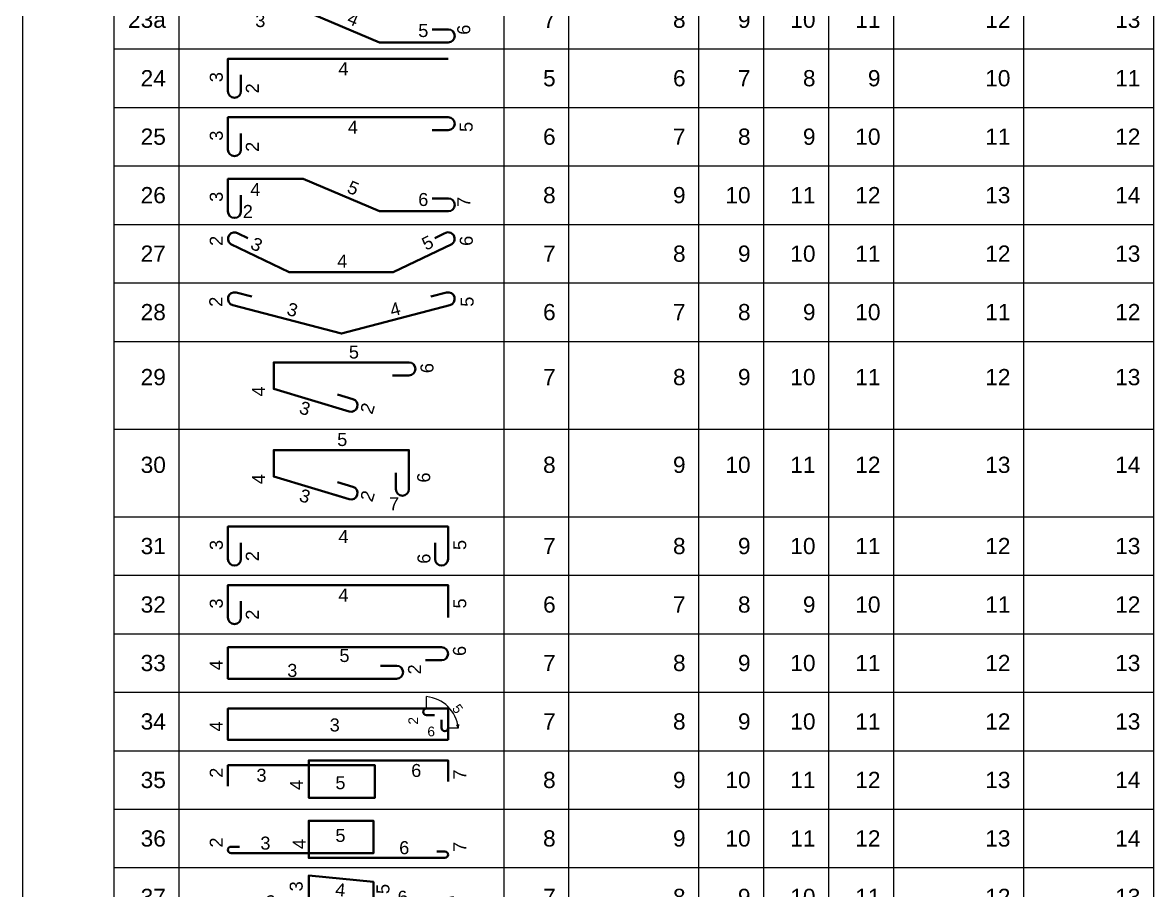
# Model space of a CAD drawing. Header units: millimetres. Extents: x -2123450 to -961021, y -260876 to 649159.
# Drawn here: x -1156031 to -1138626, y 456595 to 469949 of the extents above; entities that cross this region are included whole.
import ezdxf
from ezdxf.enums import TextEntityAlignment as Align

# ---------------------------------------------------------------- set-up
doc = ezdxf.new("R2010")
doc.units = ezdxf.units.MM
doc.header["$LTSCALE"] = 1000
doc.header["$MEASUREMENT"] = 0
doc.layers.get('0').update_dxf_attribs({"linetype": 'CONTINUOUS'})
for name, color, linetype, lineweight in [('NDC_S_REBAR', 4, 'CONTINUOUS', 35), ('NDC_S_VN TEXT', 7, 'CONTINUOUS', 9), ('NDC_Table', 3, 'CONTINUOUS', 15)]:
    doc.layers.add(name, color=color, linetype=linetype, lineweight=lineweight)
doc.styles.add('Arial', font='arial.ttf')

# ---------------------------------------------------------------- blocks, each defined once
blk = doc.blocks.new('dang24')
at = {"layer": 'NDC_S_REBAR'}
blk.add_lwpolyline([(3361, -400), (3361, -650, -1), (3161, -650), (3161, -150), (6549, -150)], format="xyb", dxfattribs=at)
at = {"layer": 'NDC_Table'}
for p, q in [((0, 0), (0, -900)), ((1405, 0), (1405, -900)), ((2405, 0), (2405, -900)), ((7405, 0), (7405, -900)), ((8405, 0), (8405, -900)), ((10405, 0), (10405, -900)), ((11405, 0), (11405, -900)), ((12405, 0), (12405, -900)), ((13405, 0), (13405, -900)), ((15405, 0), (15405, -900)), ((17405, 0), (17405, -900)), ((1405, -900), (17405, -900))]:
    blk.add_line(p, q, dxfattribs=at)
at = {"layer": 'NDC_S_VN TEXT', "style": 'Arial'}
for tag, p in [('001', (2205, -450)), ('005', (8205, -450)), ('006', (10205, -450)), ('007', (11205, -450)), ('008', (12205, -450)), ('009', (13205, -450)), ('010', (15205, -450)), ('011', (17205, -450))]:
    blk.add_attdef(tag, text='', height=250, dxfattribs=at).set_placement(p, align=Align.MIDDLE_RIGHT)
for tag, p in [('003', (2981, -434)), ('002', (3536, -606))]:
    blk.add_attdef(tag, text='', height=200, rotation=90, dxfattribs=at).set_placement(p, align=Align.MIDDLE_CENTER)
blk.add_attdef('004', text='', height=200, dxfattribs=at).set_placement((4938, -305), align=Align.MIDDLE_CENTER)
blk = doc.blocks.new('dang25')
at = {"layer": 'NDC_S_REBAR'}
blk.add_lwpolyline([(3361, -400), (3361, -650, -1), (3161, -650), (3161, -150), (6552, -150, -1), (6552, -350), (6302, -350)], format="xyb", dxfattribs=at)
at = {"layer": 'NDC_Table'}
for p, q in [((0, 0), (0, -900)), ((1405, 0), (1405, -900)), ((2405, 0), (2405, -900)), ((7405, 0), (7405, -900)), ((8405, 0), (8405, -900)), ((10405, 0), (10405, -900)), ((11405, 0), (11405, -900)), ((12405, 0), (12405, -900)), ((13405, 0), (13405, -900)), ((15405, 0), (15405, -900)), ((17405, 0), (17405, -900)), ((1405, -900), (17405, -900))]:
    blk.add_line(p, q, dxfattribs=at)
at = {"layer": 'NDC_S_VN TEXT', "style": 'Arial'}
for tag, p in [('005', (6827, -300)), ('003', (2981, -434)), ('002', (3536, -606))]:
    blk.add_attdef(tag, text='', height=200, rotation=90, dxfattribs=at).set_placement(p, align=Align.MIDDLE_CENTER)
for tag, p in [('001', (2205, -450)), ('006', (8205, -450)), ('007', (10205, -450)), ('008', (11205, -450)), ('009', (12205, -450)), ('010', (13205, -450)), ('011', (15205, -450)), ('012', (17205, -450))]:
    blk.add_attdef(tag, text='', height=250, dxfattribs=at).set_placement(p, align=Align.MIDDLE_RIGHT)
blk.add_attdef('004', text='', height=200, dxfattribs=at).set_placement((5083, -305), align=Align.MIDDLE_CENTER)
blk = doc.blocks.new('dang26')
at = {"layer": 'NDC_S_REBAR'}
blk.add_lwpolyline([(3361, -451), (3361, -701, -1), (3161, -701), (3161, -201), (3411, -201), (4320, -201), (5492, -699), (6302, -699), (6552, -699, 1), (6552, -499), (6302, -499)], format="xyb", dxfattribs=at)
blk.add_lwpolyline([(3361, -451), (3361, -701, -1), (3161, -701), (3161, -201), (3411, -201), (4320, -201), (5492, -699), (6302, -699), (6552, -699, 1), (6552, -499), (6302, -499)], format="xyb", dxfattribs=at)
at = {"layer": 'NDC_Table'}
for p, q in [((0, 0), (0, -900)), ((0, 0), (0, -900)), ((1405, 0), (1405, -900)), ((1405, 0), (1405, -900)), ((2405, 0), (2405, -900)), ((7405, 0), (7405, -900)), ((8405, 0), (8405, -900)), ((10405, 0), (10405, -900)), ((11405, 0), (11405, -900)), ((12405, 0), (12405, -900)), ((13405, 0), (13405, -900)), ((15405, 0), (15405, -900)), ((17405, 0), (17405, -900)), ((1405, -900), (17405, -900)), ((1405, -900), (17405, -900))]:
    blk.add_line(p, q, dxfattribs=at)
at = {"layer": 'NDC_S_VN TEXT', "style": 'Arial'}
for tag, rotation, p in [('005', 337, (5089, -340)), ('003', 90, (2981, -475)), ('007', 90, (6790, -554))]:
    blk.add_attdef(tag, text='', height=200, rotation=rotation, dxfattribs=at).set_placement(p, align=Align.MIDDLE_CENTER)
for tag, height, p in [('001', 250, (2205, -450)), ('008', 250, (8205, -450)), ('009', 250, (10205, -450)), ('010', 250, (11205, -450)), ('011', 250, (12205, -450)), ('012', 250, (13205, -450)), ('013', 250, (15205, -450)), ('014', 250, (17205, -450)), ('006', 200, (6245, -517))]:
    blk.add_attdef(tag, text='', height=height, dxfattribs=at).set_placement(p, align=Align.MIDDLE_RIGHT)
for tag, p in [('004', (3504, -363)), ('002', (3389, -701))]:
    blk.add_attdef(tag, text='', height=200, dxfattribs=at).set_placement(p, align=Align.MIDDLE_LEFT)
blk = doc.blocks.new('dang27')
at = {"layer": 'NDC_S_REBAR'}
blk.add_lwpolyline([(6345, -211), (6491, -140, -1), (6608, -303), (5705, -737), (4105, -737), (3203, -303, -1), (3319, -140), (3466, -211)], format="xyb", dxfattribs=at)
at = {"layer": 'NDC_Table'}
for p, q in [((0, 0), (0, -900)), ((1405, 0), (1405, -900)), ((2405, 0), (2405, -900)), ((7405, 0), (7405, -900)), ((8405, 0), (8405, -900)), ((10405, 0), (10405, -900)), ((11405, 0), (11405, -900)), ((12405, 0), (12405, -900)), ((13405, 0), (13405, -900)), ((15405, 0), (15405, -900)), ((17405, 0), (17405, -900)), ((1405, -900), (17405, -900))]:
    blk.add_line(p, q, dxfattribs=at)
at = {"layer": 'NDC_S_VN TEXT', "style": 'Arial'}
for tag, p in [('002', (2981, -253)), ('006', (6829, -253))]:
    blk.add_attdef(tag, text='', height=200, rotation=90, dxfattribs=at).set_placement(p, align=Align.MIDDLE_CENTER)
blk.add_attdef('005', text='', height=200, rotation=26, dxfattribs=at).set_placement((6303, -249), align=Align.MIDDLE_RIGHT)
for tag, p in [('001', (2205, -450)), ('007', (8205, -450)), ('008', (10205, -450)), ('009', (11205, -450)), ('010', (12205, -450)), ('011', (13205, -450)), ('012', (15205, -450)), ('013', (17205, -450))]:
    blk.add_attdef(tag, text='', height=250, dxfattribs=at).set_placement(p, align=Align.MIDDLE_RIGHT)
blk.add_attdef('003', text='', height=200, rotation=334, dxfattribs=at).set_placement((3533, -274), align=Align.MIDDLE_LEFT)
blk.add_attdef('004', text='', height=200, dxfattribs=at).set_placement((4920, -565), align=Align.MIDDLE_CENTER)
blk = doc.blocks.new('dang28')
at = {"layer": 'NDC_S_REBAR'}
blk.add_lwpolyline([(6284, -209), (6527, -149, -1), (6575, -344), (4906, -780), (3237, -344, -1), (3285, -149), (3528, -209)], format="xyb", dxfattribs=at)
at = {"layer": 'NDC_Table'}
for p, q in [((0, 0), (0, -900)), ((1405, 0), (1405, -900)), ((2405, 0), (2405, -900)), ((7405, 0), (7405, -900)), ((8405, 0), (8405, -900)), ((10405, 0), (10405, -900)), ((11405, 0), (11405, -900)), ((12405, 0), (12405, -900)), ((13405, 0), (13405, -900)), ((15405, 0), (15405, -900)), ((17405, 0), (17405, -900)), ((1405, -900), (17405, -900))]:
    blk.add_line(p, q, dxfattribs=at)
at = {"layer": 'NDC_S_VN TEXT', "style": 'Arial'}
for tag, rotation, p in [('002', 90, (2973, -290)), ('005', 90, (6842, -290)), ('003', 345, (4154, -413)), ('004', 15, (5734, -405))]:
    blk.add_attdef(tag, text='', height=200, rotation=rotation, dxfattribs=at).set_placement(p, align=Align.MIDDLE_CENTER)
for tag, p in [('001', (2205, -450)), ('006', (8205, -450)), ('007', (10205, -450)), ('008', (11205, -450)), ('009', (12205, -450)), ('010', (13205, -450)), ('011', (15205, -450)), ('012', (17205, -450))]:
    blk.add_attdef(tag, text='', height=250, dxfattribs=at).set_placement(p, align=Align.MIDDLE_RIGHT)
blk = doc.blocks.new('dang29')
at = {"layer": 'NDC_S_REBAR'}
blk.add_lwpolyline([(4845, -816), (5085, -888, -1), (5027, -1079), (3865, -731), (3865, -324), (5945, -324, -1), (5945, -524), (5695, -524)], format="xyb", dxfattribs=at)
at = {"layer": 'NDC_Table'}
for p, q in [((0, 0), (0, -1350)), ((1405, 0), (1405, -1350)), ((2405, 0), (2405, -1350)), ((7405, 0), (7405, -1350)), ((8405, 0), (8405, -1350)), ((10405, 0), (10405, -1350)), ((11405, 0), (11405, -1350)), ((12405, 0), (12405, -1350)), ((13405, 0), (13405, -1350)), ((15405, 0), (15405, -1350)), ((17405, 0), (17405, -1350)), ((1405, -1350), (17405, -1350))]:
    blk.add_line(p, q, dxfattribs=at)
at = {"layer": 'NDC_S_VN TEXT', "style": 'Arial'}
for tag, height, p in [('005', 200, (5177, -164)), ('001', 250, (2205, -550)), ('007', 250, (8205, -550)), ('008', 250, (10205, -550)), ('009', 250, (11205, -550)), ('010', 250, (12205, -550)), ('011', 250, (13205, -550)), ('012', 250, (15205, -550)), ('013', 250, (17205, -550))]:
    blk.add_attdef(tag, text='', height=height, dxfattribs=at).set_placement(p, align=Align.MIDDLE_RIGHT)
blk.add_attdef('006', text='', height=200, rotation=90, dxfattribs=at).set_placement((6124, -412), align=Align.TOP_CENTER)
blk.add_attdef('004', text='', height=200, rotation=90, dxfattribs=at).set_placement((3633, -848), align=Align.MIDDLE_LEFT)
for tag, rotation, p in [('002', 73, (5308, -1031)), ('003', 343, (4346, -1031))]:
    blk.add_attdef(tag, text='', height=200, rotation=rotation, dxfattribs=at).set_placement(p, align=Align.MIDDLE_CENTER)
blk = doc.blocks.new('dang30')
at = {"layer": 'NDC_S_REBAR'}
for points in [[(5027, -1079), (3865, -731), (3865, -324), (5945, -324), (5945, -675), (5945, -925, -1), (5745, -925), (5745, -675)], [(4845, -816), (5085, -888, -1), (5027, -1079), (4788, -1007)]]:
    blk.add_lwpolyline(points, format="xyb", dxfattribs=at)
at = {"layer": 'NDC_Table'}
for p, q in [((0, 0), (0, -1350)), ((1405, 0), (1405, -1350)), ((2405, 0), (2405, -1350)), ((7405, 0), (7405, -1350)), ((8405, 0), (8405, -1350)), ((10405, 0), (10405, -1350)), ((11405, 0), (11405, -1350)), ((12405, 0), (12405, -1350)), ((13405, 0), (13405, -1350)), ((15405, 0), (15405, -1350)), ((17405, 0), (17405, -1350)), ((1405, -1350), (17405, -1350))]:
    blk.add_line(p, q, dxfattribs=at)
at = {"layer": 'NDC_S_VN TEXT', "style": 'Arial'}
blk.add_attdef('005', text='', height=200, dxfattribs=at).set_placement((4920, -161), align=Align.MIDDLE_CENTER)
for tag, p in [('001', (2205, -550)), ('008', (8205, -550)), ('009', (10205, -550)), ('010', (11205, -550)), ('011', (12205, -550)), ('012', (13205, -550)), ('013', (15205, -550)), ('014', (17205, -550))]:
    blk.add_attdef(tag, text='', height=250, dxfattribs=at).set_placement(p, align=Align.MIDDLE_RIGHT)
for tag, p in [('004', (3633, -848)), ('006', (6173, -824))]:
    blk.add_attdef(tag, text='', height=200, rotation=90, dxfattribs=at).set_placement(p, align=Align.MIDDLE_LEFT)
for tag, rotation, p in [('002', 73, (5308, -1031)), ('003', 343, (4346, -1031))]:
    blk.add_attdef(tag, text='', height=200, rotation=rotation, dxfattribs=at).set_placement(p, align=Align.MIDDLE_CENTER)
blk.add_attdef('007', text='', height=200, dxfattribs=at).set_placement((5640, -1149), align=Align.MIDDLE_LEFT)
blk = doc.blocks.new('dang31')
at = {"layer": 'NDC_S_REBAR'}
blk.add_lwpolyline([(6349, -400), (6349, -650, 1), (6549, -650), (6549, -150), (3161, -150), (3161, -650, 1), (3361, -650), (3361, -400)], format="xyb", dxfattribs=at)
at = {"layer": 'NDC_Table'}
for p, q in [((0, 0), (0, -900)), ((1405, 0), (1405, -900)), ((2405, 0), (2405, -900)), ((7405, 0), (7405, -900)), ((8405, 0), (8405, -900)), ((10405, 0), (10405, -900)), ((11405, 0), (11405, -900)), ((12405, 0), (12405, -900)), ((13405, 0), (13405, -900)), ((15405, 0), (15405, -900)), ((17405, 0), (17405, -900)), ((1405, -900), (17405, -900))]:
    blk.add_line(p, q, dxfattribs=at)
at = {"layer": 'NDC_S_VN TEXT', "style": 'Arial'}
for tag, p in [('001', (2205, -450)), ('007', (8205, -450)), ('008', (10205, -450)), ('009', (11205, -450)), ('010', (12205, -450)), ('011', (13205, -450)), ('012', (15205, -450)), ('013', (17205, -450))]:
    blk.add_attdef(tag, text='', height=250, dxfattribs=at).set_placement(p, align=Align.MIDDLE_RIGHT)
for tag, p in [('003', (2981, -434)), ('005', (6728, -434)), ('002', (3536, -606)), ('006', (6177, -606))]:
    blk.add_attdef(tag, text='', height=200, rotation=90, dxfattribs=at).set_placement(p, align=Align.MIDDLE_CENTER)
blk.add_attdef('004', text='', height=200, dxfattribs=at).set_placement((4938, -305), align=Align.MIDDLE_CENTER)
blk = doc.blocks.new('dang32')
at = {"layer": 'NDC_S_REBAR'}
blk.add_lwpolyline([(6549, -650), (6549, -150), (3161, -150), (3161, -650, 1), (3361, -650), (3361, -400)], format="xyb", dxfattribs=at)
at = {"layer": 'NDC_Table'}
for p, q in [((0, 0), (0, -900)), ((1405, 0), (1405, -900)), ((2405, 0), (2405, -900)), ((7405, 0), (7405, -900)), ((8405, 0), (8405, -900)), ((10405, 0), (10405, -900)), ((11405, 0), (11405, -900)), ((12405, 0), (12405, -900)), ((13405, 0), (13405, -900)), ((15405, 0), (15405, -900)), ((17405, 0), (17405, -900)), ((1405, -900), (17405, -900))]:
    blk.add_line(p, q, dxfattribs=at)
at = {"layer": 'NDC_S_VN TEXT', "style": 'Arial'}
for tag, p in [('001', (2205, -450)), ('006', (8205, -450)), ('007', (10205, -450)), ('008', (11205, -450)), ('009', (12205, -450)), ('010', (13205, -450)), ('011', (15205, -450)), ('012', (17205, -450))]:
    blk.add_attdef(tag, text='', height=250, dxfattribs=at).set_placement(p, align=Align.MIDDLE_RIGHT)
for tag, p in [('003', (2981, -434)), ('005', (6728, -434)), ('002', (3536, -606))]:
    blk.add_attdef(tag, text='', height=200, rotation=90, dxfattribs=at).set_placement(p, align=Align.MIDDLE_CENTER)
blk.add_attdef('004', text='', height=200, dxfattribs=at).set_placement((4938, -305), align=Align.MIDDLE_CENTER)
blk = doc.blocks.new('dang33')
at = {"layer": 'NDC_S_REBAR'}
blk.add_lwpolyline([(5507, -492), (5757, -492, -1), (5757, -692), (3161, -692), (3161, -208), (6449, -208, -1), (6449, -408), (6199, -408)], format="xyb", dxfattribs=at)
at = {"layer": 'NDC_Table'}
for p, q in [((0, 0), (0, -900)), ((1405, 0), (1405, -900)), ((2405, 0), (2405, -900)), ((7405, 0), (7405, -900)), ((8405, 0), (8405, -900)), ((10405, 0), (10405, -900)), ((11405, 0), (11405, -900)), ((12405, 0), (12405, -900)), ((13405, 0), (13405, -900)), ((15405, 0), (15405, -900)), ((17405, 0), (17405, -900)), ((1405, -900), (17405, -900))]:
    blk.add_line(p, q, dxfattribs=at)
at = {"layer": 'NDC_S_VN TEXT', "style": 'Arial'}
for tag, p in [('006', (6724, -265)), ('004', (2981, -484)), ('002', (6032, -548))]:
    blk.add_attdef(tag, text='', height=200, rotation=90, dxfattribs=at).set_placement(p, align=Align.MIDDLE_CENTER)
for tag, p in [('001', (2205, -450)), ('007', (8205, -450)), ('008', (10205, -450)), ('009', (11205, -450)), ('010', (12205, -450)), ('011', (13205, -450)), ('012', (15205, -450)), ('013', (17205, -450))]:
    blk.add_attdef(tag, text='', height=250, dxfattribs=at).set_placement(p, align=Align.MIDDLE_RIGHT)
for tag, p in [('005', (4954, -335)), ('003', (4151, -564))]:
    blk.add_attdef(tag, text='', height=200, dxfattribs=at).set_placement(p, align=Align.MIDDLE_CENTER)
blk = doc.blocks.new('_Open30')
at = {"color": 0, "linetype": 'ByBlock', "lineweight": -2}
for p, q in [((-1, 0.27), (0, 0)), ((0, 0), (-1, -0.27)), ((0, 0), (-1, 0))]:
    blk.add_line(p, q, dxfattribs=at)
blk = doc.blocks.new('dang34')
at = {"layer": 'NDC_S_REBAR'}
for p, q in [((6340, -351), (6215, -351)), ((6449, -425), (6449, -550))]:
    blk.add_line(p, q, dxfattribs=at)
blk.add_lwpolyline([(6549, -734), (3161, -734), (3161, -251), (6549, -251)], close=True, dxfattribs=at)
for centre, start, end in [((6215, -301), 90, 270), ((6499, -550), 180, 0)]:
    blk.add_arc(centre, 50, start, end, dxfattribs=at)
at = {"layer": 'NDC_S_VN TEXT'}
for p, q in [((6215, -251), (6215, -67)), ((6549, -550), (6707, -550))]:
    blk.add_line(p, q, dxfattribs=at)
blk.add_arc((6163, -612), 547, 6.4792, 84.4891, dxfattribs=at)
at = {"layer": 'NDC_Table'}
for p, q in [((0, 0), (0, -900)), ((1405, 0), (1405, -900)), ((2405, 0), (2405, -900)), ((7405, 0), (7405, -900)), ((8405, 0), (8405, -900)), ((10405, 0), (10405, -900)), ((11405, 0), (11405, -900)), ((12405, 0), (12405, -900)), ((13405, 0), (13405, -900)), ((15405, 0), (15405, -900)), ((17405, 0), (17405, -900)), ((1405, -900), (17405, -900))]:
    blk.add_line(p, q, dxfattribs=at)
at = {"layer": 'NDC_S_VN TEXT', "xscale": 48.51052304282904, "yscale": 48.51052304282904, "zscale": 48.51052304282904, "rotation": 278.5623752484834}
blk.add_blockref('_Open30', (6706, -549), dxfattribs=at)
at = {"layer": 'NDC_S_VN TEXT', "style": 'Arial'}
for tag, height, rotation, p in [('005', 150, 306.1792, (6697, -255)), ('004', 200, 90, (2981, -526)), ('002', 150, 90, (6013, -440))]:
    blk.add_attdef(tag, text='', height=height, rotation=rotation, dxfattribs=at).set_placement(p, align=Align.MIDDLE_CENTER)
for tag, p in [('001', (2205, -450)), ('007', (8205, -450)), ('008', (10205, -450)), ('009', (11205, -450)), ('010', (12205, -450)), ('011', (13205, -450)), ('012', (15205, -450)), ('013', (17205, -450))]:
    blk.add_attdef(tag, text='', height=250, dxfattribs=at).set_placement(p, align=Align.MIDDLE_RIGHT)
for tag, height, p in [('003', 200, (4804, -504)), ('006', 150, (6289, -604))]:
    blk.add_attdef(tag, text='', height=height, dxfattribs=at).set_placement(p, align=Align.MIDDLE_CENTER)
blk = doc.blocks.new('dang35')
at = {"layer": 'NDC_S_REBAR'}
blk.add_lwpolyline([(6549, -473), (6549, -150), (4405, -150), (4405, -723), (5422, -723), (5422, -223), (3161, -223), (3161, -547)], dxfattribs=at)
at = {"layer": 'NDC_Table'}
for p, q in [((0, 0), (0, -900)), ((1405, 0), (1405, -900)), ((2405, 0), (2405, -900)), ((7405, 0), (7405, -900)), ((8405, 0), (8405, -900)), ((10405, 0), (10405, -900)), ((11405, 0), (11405, -900)), ((12405, 0), (12405, -900)), ((13405, 0), (13405, -900)), ((15405, 0), (15405, -900)), ((17405, 0), (17405, -900)), ((1405, -900), (17405, -900))]:
    blk.add_line(p, q, dxfattribs=at)
at = {"layer": 'NDC_S_VN TEXT', "style": 'Arial'}
for tag, p in [('002', (2981, -339)), ('007', (6728, -367)), ('004', (4214, -527))]:
    blk.add_attdef(tag, text='', height=200, rotation=90, dxfattribs=at).set_placement(p, align=Align.MIDDLE_CENTER)
for tag, p in [('001', (2205, -450)), ('008', (8205, -450)), ('009', (10205, -450)), ('010', (11205, -450)), ('011', (12205, -450)), ('012', (13205, -450)), ('013', (15205, -450)), ('014', (17205, -450))]:
    blk.add_attdef(tag, text='', height=250, dxfattribs=at).set_placement(p, align=Align.MIDDLE_RIGHT)
for tag, p in [('003', (3677, -378)), ('006', (6059, -304)), ('005', (4892, -492))]:
    blk.add_attdef(tag, text='', height=200, dxfattribs=at).set_placement(p, align=Align.MIDDLE_CENTER)
blk = doc.blocks.new('dang36')
at = {"layer": 'NDC_S_REBAR'}
blk.add_lwpolyline([(6374, -650), (6499, -650, -1), (6499, -750), (4405, -750), (4405, -177), (5400, -177), (5400, -677), (3211, -677, -1), (3211, -577), (3336, -577)], format="xyb", dxfattribs=at)
at = {"layer": 'NDC_Table'}
for p, q in [((0, 0), (0, -900)), ((1405, 0), (1405, -900)), ((2405, 0), (2405, -900)), ((7405, 0), (7405, -900)), ((8405, 0), (8405, -900)), ((10405, 0), (10405, -900)), ((11405, 0), (11405, -900)), ((12405, 0), (12405, -900)), ((13405, 0), (13405, -900)), ((15405, 0), (15405, -900)), ((17405, 0), (17405, -900)), ((1405, -900), (17405, -900))]:
    blk.add_line(p, q, dxfattribs=at)
at = {"layer": 'NDC_S_VN TEXT', "style": 'Arial'}
blk.add_attdef('004', text='', height=200, rotation=90, dxfattribs=at).set_placement((4259, -613), align=Align.MIDDLE_LEFT)
for tag, p in [('001', (2205, -450)), ('008', (8205, -450)), ('009', (10205, -450)), ('010', (11205, -450)), ('011', (12205, -450)), ('012', (13205, -450)), ('013', (15205, -450)), ('014', (17205, -450))]:
    blk.add_attdef(tag, text='', height=250, dxfattribs=at).set_placement(p, align=Align.MIDDLE_RIGHT)
for tag, p in [('002', (2981, -513)), ('007', (6728, -580))]:
    blk.add_attdef(tag, text='', height=200, rotation=90, dxfattribs=at).set_placement(p, align=Align.MIDDLE_CENTER)
for tag, p in [('005', (4892, -404)), ('003', (3737, -522)), ('006', (5874, -592))]:
    blk.add_attdef(tag, text='', height=200, dxfattribs=at).set_placement(p, align=Align.MIDDLE_CENTER)
blk = doc.blocks.new('dang37')
at = {"layer": 'NDC_S_REBAR'}
blk.add_lwpolyline([(3175, -799), (4405, -579), (4405, -122), (5400, -220), (5400, -677), (6636, -455)], dxfattribs=at)
at = {"layer": 'NDC_Table'}
for p, q in [((0, 0), (0, -900)), ((1405, 0), (1405, -900)), ((2405, 0), (2405, -900)), ((7405, 0), (7405, -900)), ((8405, 0), (8405, -900)), ((10405, 0), (10405, -900)), ((11405, 0), (11405, -900)), ((12405, 0), (12405, -900)), ((13405, 0), (13405, -900)), ((15405, 0), (15405, -900)), ((17405, 0), (17405, -900)), ((1405, -900), (17405, -900))]:
    blk.add_line(p, q, dxfattribs=at)
at = {"layer": 'NDC_S_VN TEXT', "style": 'Arial'}
for tag, rotation, p in [('003', 90, (4211, -287)), ('005', 90, (5546, -328)), ('004', 354, (4892, -340))]:
    blk.add_attdef(tag, text='', height=200, rotation=rotation, dxfattribs=at).set_placement(p, align=Align.MIDDLE_CENTER)
for tag, p in [('001', (2205, -450)), ('007', (8205, -450)), ('008', (10205, -450)), ('009', (11205, -450)), ('010', (12205, -450)), ('011', (13205, -450)), ('012', (15205, -450)), ('013', (17205, -450))]:
    blk.add_attdef(tag, text='', height=250, dxfattribs=at).set_placement(p, align=Align.MIDDLE_RIGHT)
blk.add_attdef('006', text='', height=200, rotation=10, dxfattribs=at).set_placement((5777, -469), align=Align.MIDDLE_LEFT)
blk.add_attdef('002', text='', height=200, rotation=10, dxfattribs=at).set_placement((3852, -683), align=Align.BOTTOM_CENTER)
blk = doc.blocks.new('dang23a')
at = {"layer": 'NDC_S_REBAR'}
blk.add_lwpolyline([(3510, -101), (3260, -101, 1), (3260, -301), (4320, -301), (5492, -799), (6302, -799), (6552, -799, 1), (6552, -599), (6302, -599)], format="xyb", dxfattribs=at)
at = {"layer": 'NDC_Table'}
for p, q in [((0, 0), (0, -900)), ((1405, 0), (1405, -900)), ((2405, 0), (2405, -900)), ((7405, 0), (7405, -900)), ((8405, 0), (8405, -900)), ((10405, 0), (10405, -900)), ((11405, 0), (11405, -900)), ((12405, 0), (12405, -900)), ((13405, 0), (13405, -900)), ((15405, 0), (15405, -900)), ((17405, 0), (17405, -900)), ((1405, -900), (17405, -900))]:
    blk.add_line(p, q, dxfattribs=at)
at = {"layer": 'NDC_S_VN TEXT', "style": 'Arial'}
for tag, rotation, p in [('002', 90, (2981, -328)), ('004', 337, (5089, -440)), ('006', 90, (6790, -604))]:
    blk.add_attdef(tag, text='', height=200, rotation=rotation, dxfattribs=at).set_placement(p, align=Align.MIDDLE_CENTER)
for tag, height, p in [('001', 250, (2205, -450)), ('007', 250, (8205, -450)), ('008', 250, (10205, -450)), ('009', 250, (11205, -450)), ('010', 250, (12205, -450)), ('011', 250, (13205, -450)), ('012', 250, (15205, -450)), ('013', 250, (17205, -450)), ('005', 200, (6245, -617))]:
    blk.add_attdef(tag, text='', height=height, dxfattribs=at).set_placement(p, align=Align.MIDDLE_RIGHT)
blk.add_attdef('003', text='', height=200, dxfattribs=at).set_placement((3581, -463), align=Align.MIDDLE_LEFT)

msp = doc.modelspace()

# ---------------------------------------------------------------- block references
at = {"layer": 'NDC_S_VN TEXT'}
for name, p, values in [('dang23a', (-1156030.81, 470444.11), {'001': '23a', '002': '2', '003': '3', '004': '4', '005': '5', '006': '6', '007': '7', '008': '8', '009': '9', '010': '10', '011': '11', '012': '12', '013': '13'}), ('dang24', (-1156030.81, 469544.11), {'001': '24', '002': '2', '003': '3', '004': '4', '005': '5', '006': '6', '007': '7', '008': '8', '009': '9', '010': '10', '011': '11'}), ('dang25', (-1156030.81, 468644.11), {'001': '25', '002': '2', '003': '3', '004': '4', '005': '5', '006': '6', '007': '7', '008': '8', '009': '9', '010': '10', '011': '11', '012': '12'}), ('dang26', (-1156030.81, 467744.11), {'001': '26', '002': '2', '003': '3', '004': '4', '005': '5', '006': '6', '007': '7', '008': '8', '009': '9', '010': '10', '011': '11', '012': '12', '013': '13', '014': '14'}), ('dang27', (-1156030.81, 466844.11), {'001': '27', '002': '2', '003': '3', '004': '4', '005': '5', '006': '6', '007': '7', '008': '8', '009': '9', '010': '10', '011': '11', '012': '12', '013': '13'}), ('dang28', (-1156030.81, 465944.11), {'001': '28', '002': '2', '003': '3', '004': '4', '005': '5', '006': '6', '007': '7', '008': '8', '009': '9', '010': '10', '011': '11', '012': '12'}), ('dang29', (-1156030.81, 465044.11), {'001': '29', '002': '2', '003': '3', '004': '4', '005': '5', '006': '6', '007': '7', '008': '8', '009': '9', '010': '10', '011': '11', '012': '12', '013': '13'}), ('dang30', (-1156030.81, 463694.11), {'001': '30', '002': '2', '003': '3', '004': '4', '005': '5', '006': '6', '007': '7', '008': '8', '009': '9', '010': '10', '011': '11', '012': '12', '013': '13', '014': '14'}), ('dang31', (-1156030.81, 462344.11), {'001': '31', '002': '2', '003': '3', '004': '4', '005': '5', '006': '6 ', '007': '7', '008': '8', '009': '9', '010': '10', '011': '11', '012': '12', '013': '13'}), ('dang32', (-1156030.81, 461444.11), {'001': '32', '002': '2', '003': '3', '004': '4', '005': '5', '006': '6', '007': '7', '008': '8', '009': '9', '010': '10', '011': '11', '012': '12'}), ('dang33', (-1156030.81, 460544.11), {'001': '33', '002': '2', '003': '3', '004': '4', '005': '5', '006': '6', '007': '7', '008': '8', '009': '9', '010': '10', '011': '11', '012': '12', '013': '13'}), ('dang34', (-1156030.81, 459644.11), {'001': '34', '002': '2', '003': '3', '004': '4', '005': '5', '006': '6', '007': '7', '008': '8', '009': '9', '010': '10', '011': '11', '012': '12', '013': '13'}), ('dang35', (-1156030.81, 458744.11), {'001': '35', '002': '2', '003': '3', '004': '4', '005': '5', '006': '6', '007': '7', '008': '8', '009': '9', '010': '10', '011': '11', '012': '12', '013': '13', '014': '14'}), ('dang36', (-1156030.81, 457844.11), {'001': '36', '002': '2', '003': '3', '004': '4', '005': '5', '006': '6', '007': '7', '008': '8', '009': '9', '010': '10', '011': '11', '012': '12', '013': '13', '014': '14'}), ('dang37', (-1156030.81, 456944.11), {'001': '37', '002': '2', '003': '3', '004': '4', '005': '5', '006': '6', '007': '7', '008': '8', '009': '9', '010': '10', '011': '11', '012': '12', '013': '13'})]:
    msp.add_blockref(name, p, dxfattribs=at).add_auto_attribs(values)

doc.saveas('drawing.dxf')
